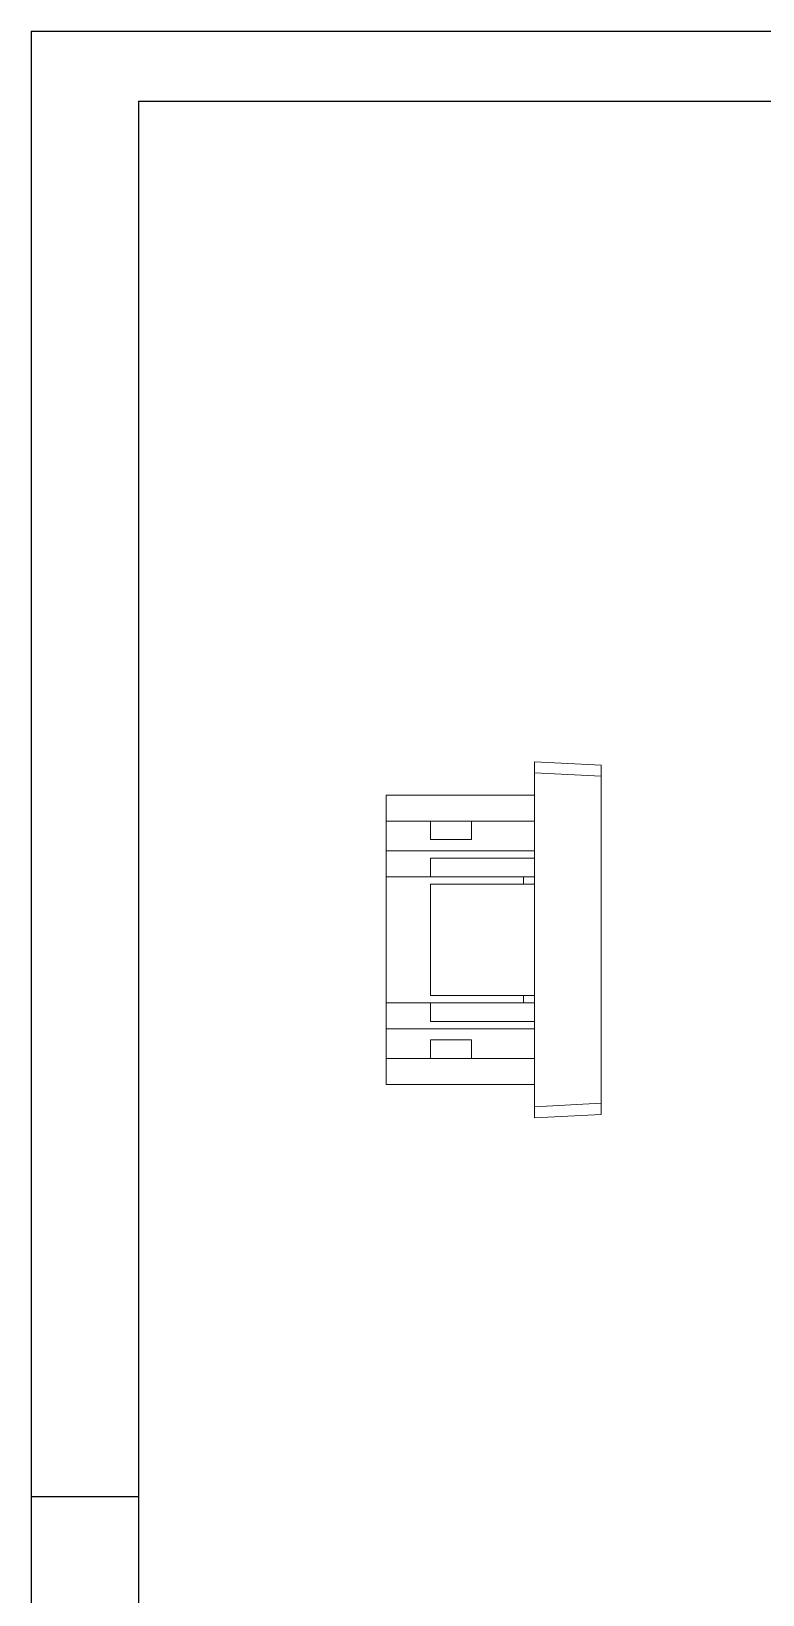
# Model space of a CAD drawing. Header units: inches. Extents: x 1113 to 3281, y 573 to 1166.
# Drawn here: x 2722.5 to 2821.1, y 757.3 to 968 of the extents above; entities that cross this region are included whole.
import ezdxf

# ---------------------------------------------------------------- set-up
doc = ezdxf.new("R2010")
doc.units = ezdxf.units.IN

msp = doc.modelspace()

# ---------------------------------------------------------------- linework, layer by layer
for p, q in [((2722.529, 968.002), (3281.237, 968.002)), ((2722.529, 968.002), (2722.529, 572.957)), ((2736.986, 958.597), (3271.831, 958.597)), ((2736.986, 958.597), (2736.986, 582.363)), ((2736.986, 770.48), (2722.529, 770.48))]:
    msp.add_line(p, q)
at = {"color": 7, "linetype": 'Continuous', "lineweight": 15}
for p, q in [((2790.365, 869.572), (2799.365, 869.1)), ((2790.365, 868.074), (2790.365, 869.572)), ((2799.365, 867.602), (2790.365, 868.074)), ((2790.365, 823.07), (2790.365, 868.074)), ((2799.365, 869.1), (2799.365, 867.602)), ((2799.365, 823.541), (2799.365, 867.602)), ((2770.365, 865.072), (2790.365, 865.072)), ((2770.365, 861.572), (2770.365, 865.072)), ((2790.365, 861.572), (2770.365, 861.572)), ((2770.365, 861.572), (2770.365, 857.572)), ((2776.365, 859.072), (2776.365, 861.572)), ((2781.865, 861.572), (2781.865, 859.072)), ((2790.365, 857.572), (2770.365, 857.572)), ((2770.365, 854.072), (2770.365, 857.572)), ((2781.865, 859.072), (2776.365, 859.072)), ((2790.365, 856.572), (2776.365, 856.572)), ((2776.365, 856.572), (2776.365, 854.072)), ((2788.865, 854.072), (2770.365, 854.072)), ((2770.365, 837.072), (2770.365, 854.072)), ((2788.865, 854.072), (2788.865, 853.072)), ((2788.865, 854.072), (2790.365, 854.072)), ((2776.365, 853.072), (2776.365, 838.072)), ((2788.865, 853.072), (2776.365, 853.072)), ((2788.865, 853.072), (2790.365, 853.072)), ((2788.865, 837.072), (2770.365, 837.072)), ((2770.365, 833.572), (2770.365, 837.072)), ((2776.365, 838.072), (2788.865, 838.072)), ((2776.365, 837.072), (2776.365, 834.572)), ((2788.865, 838.072), (2788.865, 837.072)), ((2790.365, 838.072), (2788.865, 838.072)), ((2788.865, 837.072), (2790.365, 837.072)), ((2776.365, 834.572), (2790.365, 834.572)), ((2790.365, 833.572), (2770.365, 833.572)), ((2770.365, 829.572), (2770.365, 833.572)), ((2776.365, 832.072), (2781.865, 832.072)), ((2776.365, 829.572), (2776.365, 832.072)), ((2781.865, 832.072), (2781.865, 829.572)), ((2770.365, 829.572), (2770.365, 826.072)), ((2790.365, 829.572), (2770.365, 829.572)), ((2770.365, 826.072), (2790.365, 826.072)), ((2790.365, 823.07), (2799.365, 823.541)), ((2790.365, 821.572), (2790.365, 823.07)), ((2799.365, 822.043), (2790.365, 821.572)), ((2799.365, 823.541), (2799.365, 822.043))]:
    msp.add_line(p, q, dxfattribs=at)

doc.saveas('drawing.dxf')
